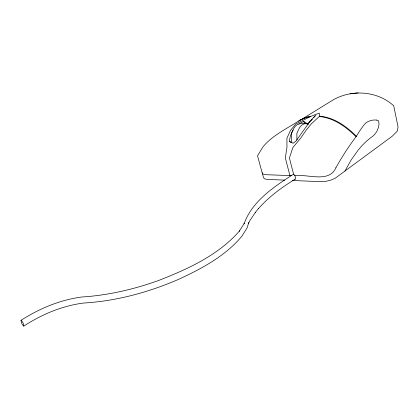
<?xml version="1.0" encoding="UTF-8"?>
<svg xmlns="http://www.w3.org/2000/svg" width="419" height="419" viewBox="0 0 419 419"><rect width="100%" height="100%" fill="white"/><g stroke="black" fill="none" stroke-linecap="round" stroke-linejoin="round"><path stroke-width="0.63" d="M258.387 208.72C268.82 196.815 281.741 187.387 295.191 179.17C295.856 177.562 295.06 175.189 293.635 174.204L293.415 174.262C274.094 186.706 252.018 201.172 244.088 223.872L244.256 223.385L239.28 231.204L239.532 230.89C218.325 255.255 187.937 269.05 158.408 280.557C133.724 289.403 107.976 295.358 81.773 297.008C60.064 299.889 39.376 308.525 21.023 320.32C21.081 322.358 22.144 324.966 23.804 326.102C41.79 314.386 62.143 305.823 83.522 303.047C116.377 301.135 148.509 292.321 178.656 279.326C201.801 268.589 225.265 256.129 241.863 236.216L247.1 227.894L248.682 222.814L248.509 223.296L250.174 220.143L255.454 212.307M23.804 326.102C23.752 324.07 22.684 321.452 21.023 320.32M344.952 171.036L351.174 159.958L357.884 150.468A113.188 60.54 -85 0 1 372.334 136.568A23.956 13.46 89.4 0 0 377.22 130.566L378.357 127.664L379.043 124.202L378.624 120.845L376.351 120.033M298.894 124.019L303.702 121.29L307.562 123.909L310.186 121.122L295.866 141.208L293.096 143.272L289.299 141.229L290.535 135.442L292.614 130.848M335.949 167.631C329.229 183.569 306.938 173.592 294.646 175.765M292.907 130.319L293.159 129.984M255.213 212.601L258.617 208.437M310.699 121.096L312.338 119.19M313.569 117.765L315.214 115.859M310.107 121.117L315.622 115.387M335.949 167.637A263.781 127.507 -81.9 0 1 356.428 136.233C346.492 126.329 334.074 117.383 319.702 116.168L311.427 123.72L306.237 130.1L300.727 138.108L292.876 147.504L289.403 157.994L293.682 174.519M298.632 121.18L300.093 120.085L306.86 117.278L309.788 116.838M299.203 120.834L332.199 100.471C351.122 89.017 377.273 90.755 393.724 105.798L398.05 126.91L397.243 131.205L392.273 136.17L335.08 178.311L330.649 180.175L325.579 181.39L320.917 181.699L292.42 180.469M303.581 121.332L304.786 123.338M300.093 120.085C287.439 128.424 272.832 134.949 262.975 146.833L257.523 155.805L263.441 177.431L264.342 178.787L267.16 179.384L284.648 180.133M319.702 116.168L319.262 113.135L310.51 116.466L295.735 124.092L290.529 130.356L286.926 138.207L286.952 147.478L285.329 157.926L289.938 175.592M300.664 119.74L307.431 116.927L310.51 116.466M295.191 179.17L294.698 179.112M358.119 92.877L350.054 93.783M300.575 123.411L305.729 123.212M291.676 175.655L265.882 174.692L263.064 174.121L262.168 172.785M319.299 116.534C333.618 117.818 345.984 126.737 355.883 136.62L356.433 136.238A293.551 165.332 46.3 0 1 364.535 124.286A23.422 14.246 35.2 0 1 369.008 121.227A22.139 13.434 35.2 0 1 376.351 120.038M308.421 124.228L305.875 123.668A15.005 9.349 -89.9 0 0 299.585 127.58L296.856 133.336L296.919 140.051M290.734 142.334L289.32 141.449M291.765 142.612L291.462 133.404L294.196 127.685A14.911 9.365 -89.9 0 1 299.313 123.919"/></g></svg>
